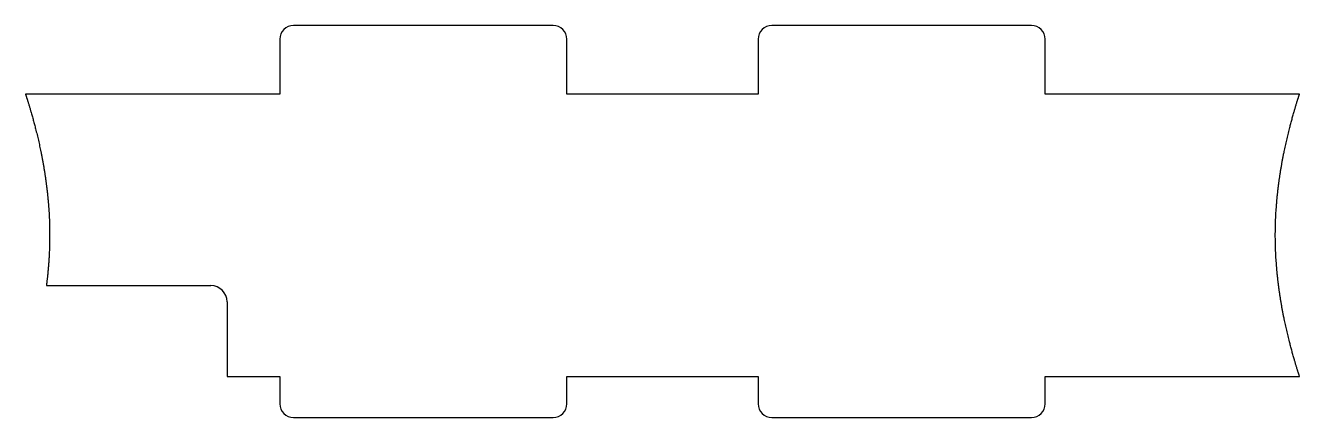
# Model space of a CAD drawing. Header units: millimetres. Extents: x -79 to 79, y -5 to 44.
import ezdxf

# ---------------------------------------------------------------- set-up
doc = ezdxf.new("R2010")
doc.units = ezdxf.units.MM
doc.layers.get('0').update_dxf_attribs({"linetype": 'CONTINUOUS'})

msp = doc.modelspace()

# ---------------------------------------------------------------- linework, layer by layer
for p, q in [((-13.57, 43.5), (-45.77, 43.5)), ((45.77, 43.5), (13.57, 43.5)), ((-47.47, 41.8), (-47.47, 35)), ((-11.87, 35), (-11.87, 41.8)), ((11.87, 41.8), (11.87, 35)), ((47.47, 35), (47.47, 41.8)), ((-47.47, 35), (-79, 35)), ((11.87, 35), (-11.87, 35)), ((79, 35), (47.47, 35)), ((-76.41, 11.25), (-56, 11.25)), ((-54, 9.25), (-54, 0)), ((-54, 0), (-47.47, 0)), ((-47.47, 0), (-47.47, -3.4)), ((-11.87, -3.4), (-11.87, 0)), ((-11.87, 0), (11.87, 0)), ((11.87, 0), (11.87, -3.4)), ((47.47, -3.4), (47.47, 0)), ((47.47, 0), (79, 0)), ((-45.77, -5.1), (-13.57, -5.1)), ((13.57, -5.1), (45.77, -5.1))]:
    msp.add_line(p, q)
for centre, radius, start, end in [((-45.77, 41.8), 1.7, 90, 180), ((-13.57, 41.8), 1.7, 0, 90), ((13.57, 41.8), 1.7, 90, 180), ((45.77, 41.8), 1.7, 0, 90), ((-56, 9.25), 2, 0, 90), ((-45.77, -3.4), 1.7, 180, 270), ((-13.57, -3.4), 1.7, 270, 360), ((13.57, -3.4), 1.7, 180, 270), ((45.77, -3.4), 1.7, 270, 360)]:
    msp.add_arc(centre, radius, start, end)
msp.add_open_spline([(-79, 35), (-78.77, 34.3), (-78.34, 32.9), (-77.74, 30.8), (-77.07, 28), (-76.45, 24.5), (-76.07, 21), (-75.94, 17.65), (-76.03, 15), (-76.19, 13.05), (-76.34, 11.8), (-76.41, 11.25)], degree=5, knots=[0, 0, 0, 0, 0, 0, 0.1, 0.2, 0.3, 0.4, 0.5, 0.6, 0.6785714, 0.6785714, 0.6785714, 0.6785714, 0.6785714, 0.6785714])
msp.add_open_spline([(79, 0), (78.77, 0.7), (78.34, 2.1), (77.74, 4.2), (77.07, 7), (76.45, 10.5), (76.07, 14), (75.93, 17.5), (76.07, 21), (76.45, 24.5), (77.07, 28), (77.74, 30.8), (78.34, 32.9), (78.77, 34.3), (79, 35)], degree=5)

doc.saveas('drawing.dxf')
